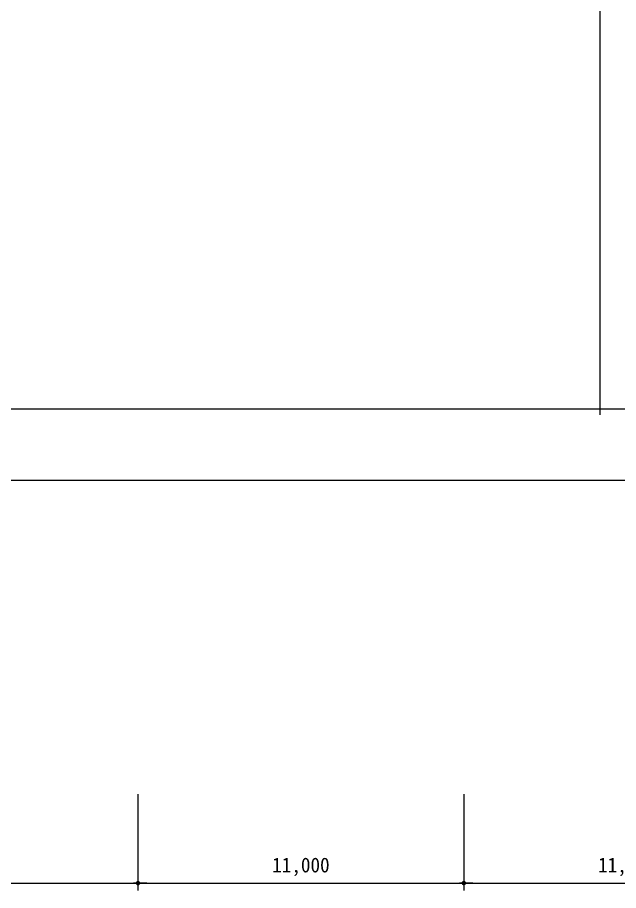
# Model space of a CAD drawing. Header units: inches. Extents: x 3675 to 732988, y -33059 to 70575.
# Drawn here: x 45794 to 66086, y 8388 to 37845 of the extents above; entities that cross this region are included whole.
import ezdxf

# ---------------------------------------------------------------- set-up
doc = ezdxf.new("R2010")
doc.units = ezdxf.units.IN
doc.header["$MEASUREMENT"] = 0
doc.linetypes.add('CEN', pattern=[62, 60, -1, 0, -1])
doc.layers.get('0').update_dxf_attribs({"linetype": 'CONTINUOUS'})
doc.layers.add('A-AXIS-LINE', color=1, linetype='CEN', lineweight=15)
doc.layers.add('A-DIMS', color=7, linetype='CONTINUOUS', lineweight=25)
doc.styles.add('HY울릉도L', font='H2GTRE.TTF')
doc.styles.add('돋움체', font='')
doc.styles.get('돋움체').set_extended_font_data('DotumChe')
doc.dimstyles.new('CDIM', dxfattribs={"dimtxt": 2, "dimasz": 0.6, "dimexe": 1, "dimexo": 1, "dimgap": 1, "dimtad": 1, "dimdec": 0, "dimrnd": 0.5, "dimzin": 0, "dimdsep": 32, "dimlunit": 6, "dimtxsty": 'HY울릉도L', "dimblk1": '_CIDOT', "dimblk2": '_CIDOT', "dimsah": 1, "dimcen": 4.5, "dimclrd": 2, "dimclre": 2, "dimclrt": 7, "dimadec": 0, "dimazin": 0, "dimtfac": 1, "dimtdec": 0, "dimtix": 1, "dimtmove": 2, "dimatfit": 1, "dimldrblk": '_CIDOT', "dimfxl": 1, "dimtolj": 1, "dimtzin": 0, "dimlwd": -1, "dimarcsym": 0})

# ---------------------------------------------------------------- blocks, each defined once
blk = doc.blocks.new('_CIDOT')
at = {"color": 0, "linetype": 'ByBlock'}
blk.add_line((2, 0), (-1, 0), dxfattribs=at)
at = {"color": 0, "linetype": 'ByBlock', "const_width": 0.5}
blk.add_lwpolyline([(-0.25, 0, 1), (0.25, 0, 1)], format="xyb", close=True, dxfattribs=at)
blk = doc.blocks.new('*D164')
at = {"layer": 'A-DIMS', "lineweight": -2, "transparency": 16777216}
for p, q in [((38863, 11638), (38863, 8388)), ((49863, 11638), (49863, 8388))]:
    blk.add_line(p, q, dxfattribs=at)
at = {"layer": 'A-DIMS', "transparency": 16777216}
blk.add_line((39013, 8638), (49713, 8638), dxfattribs=at)
at = {"layer": 'A-DIMS', "transparency": 16777216, "xscale": 150, "yscale": 150, "zscale": 150, "rotation": 180}
blk.add_blockref('_CIDOT', (38863, 8638), dxfattribs=at)
at = {"layer": 'A-DIMS', "transparency": 16777216, "xscale": 150, "yscale": 150, "zscale": 150}
blk.add_blockref('_CIDOT', (49863, 8638), dxfattribs=at)
at = {"layer": 'A-DIMS', "color": 3, "transparency": 16777216, "insert": (44363, 9185), "char_height": 500, "attachment_point": 5, "style": '돋움체'}
blk.add_mtext('\\A1;11,000', dxfattribs=at)
blk = doc.blocks.new('*D165')
at = {"layer": 'A-DIMS', "lineweight": -2, "transparency": 16777216}
for p, q in [((49863, 11638), (49863, 8388)), ((60863, 11638), (60863, 8388))]:
    blk.add_line(p, q, dxfattribs=at)
at = {"layer": 'A-DIMS', "transparency": 16777216}
blk.add_line((50013, 8638), (60713, 8638), dxfattribs=at)
at = {"layer": 'A-DIMS', "transparency": 16777216, "xscale": 150, "yscale": 150, "zscale": 150, "rotation": 180}
blk.add_blockref('_CIDOT', (49863, 8638), dxfattribs=at)
at = {"layer": 'A-DIMS', "transparency": 16777216, "xscale": 150, "yscale": 150, "zscale": 150}
blk.add_blockref('_CIDOT', (60863, 8638), dxfattribs=at)
at = {"layer": 'A-DIMS', "color": 3, "transparency": 16777216, "insert": (55363, 9185), "char_height": 500, "attachment_point": 5, "style": '돋움체'}
blk.add_mtext('\\A1;11,000', dxfattribs=at)
blk = doc.blocks.new('*D166')
at = {"layer": 'A-DIMS', "lineweight": -2, "transparency": 16777216}
for p, q in [((60863, 11638), (60863, 8388)), ((71863, 11638), (71863, 8388))]:
    blk.add_line(p, q, dxfattribs=at)
at = {"layer": 'A-DIMS', "transparency": 16777216}
blk.add_line((61013, 8638), (71713, 8638), dxfattribs=at)
at = {"layer": 'A-DIMS', "transparency": 16777216, "xscale": 150, "yscale": 150, "zscale": 150, "rotation": 180}
blk.add_blockref('_CIDOT', (60863, 8638), dxfattribs=at)
at = {"layer": 'A-DIMS', "transparency": 16777216, "xscale": 150, "yscale": 150, "zscale": 150}
blk.add_blockref('_CIDOT', (71863, 8638), dxfattribs=at)
at = {"layer": 'A-DIMS', "color": 3, "transparency": 16777216, "insert": (66363, 9185), "char_height": 500, "attachment_point": 5, "style": '돋움체'}
blk.add_mtext('\\A1;11,000', dxfattribs=at)

msp = doc.modelspace()

# ---------------------------------------------------------------- linework, layer by layer
at = {"layer": 'A-AXIS-LINE'}
for p, q in [((65462.5, 24437.5), (65462.5, 47787.5)), ((24662.5, 24637.5), (72812.5, 24637.5)), ((24662.5, 22237.5), (72812.5, 22237.5))]:
    msp.add_line(p, q, dxfattribs=at)

# ---------------------------------------------------------------- dimensions: what is measured, and where the dimension line sits
at = {"layer": 'A-DIMS'}
for base, p1, p2, picture, middle in [((49862.5, 8637.5), (38862.5, 11887.5), (49862.5, 11887.5), '*D164', (44362.5, 9185.1)), ((60862.5, 8637.5), (49862.5, 11887.5), (60862.5, 11887.5), '*D165', (55362.5, 9185.1)), ((71862.5, 8637.5), (60862.5, 11887.5), (71862.5, 11887.5), '*D166', (66362.5, 9185.1))]:
    dim = msp.add_linear_dim(base=base, p1=p1, p2=p2, dimstyle='CDIM', override={"dimscale": 250, "dimtxsty": '돋움체', "dimclrd": 256, "dimclre": 256, "dimclrt": 3}, dxfattribs=at)
    dim.commit()
    dim.dimension.update_dxf_attribs({"geometry": picture, "text_midpoint": middle})

doc.saveas('drawing.dxf')
